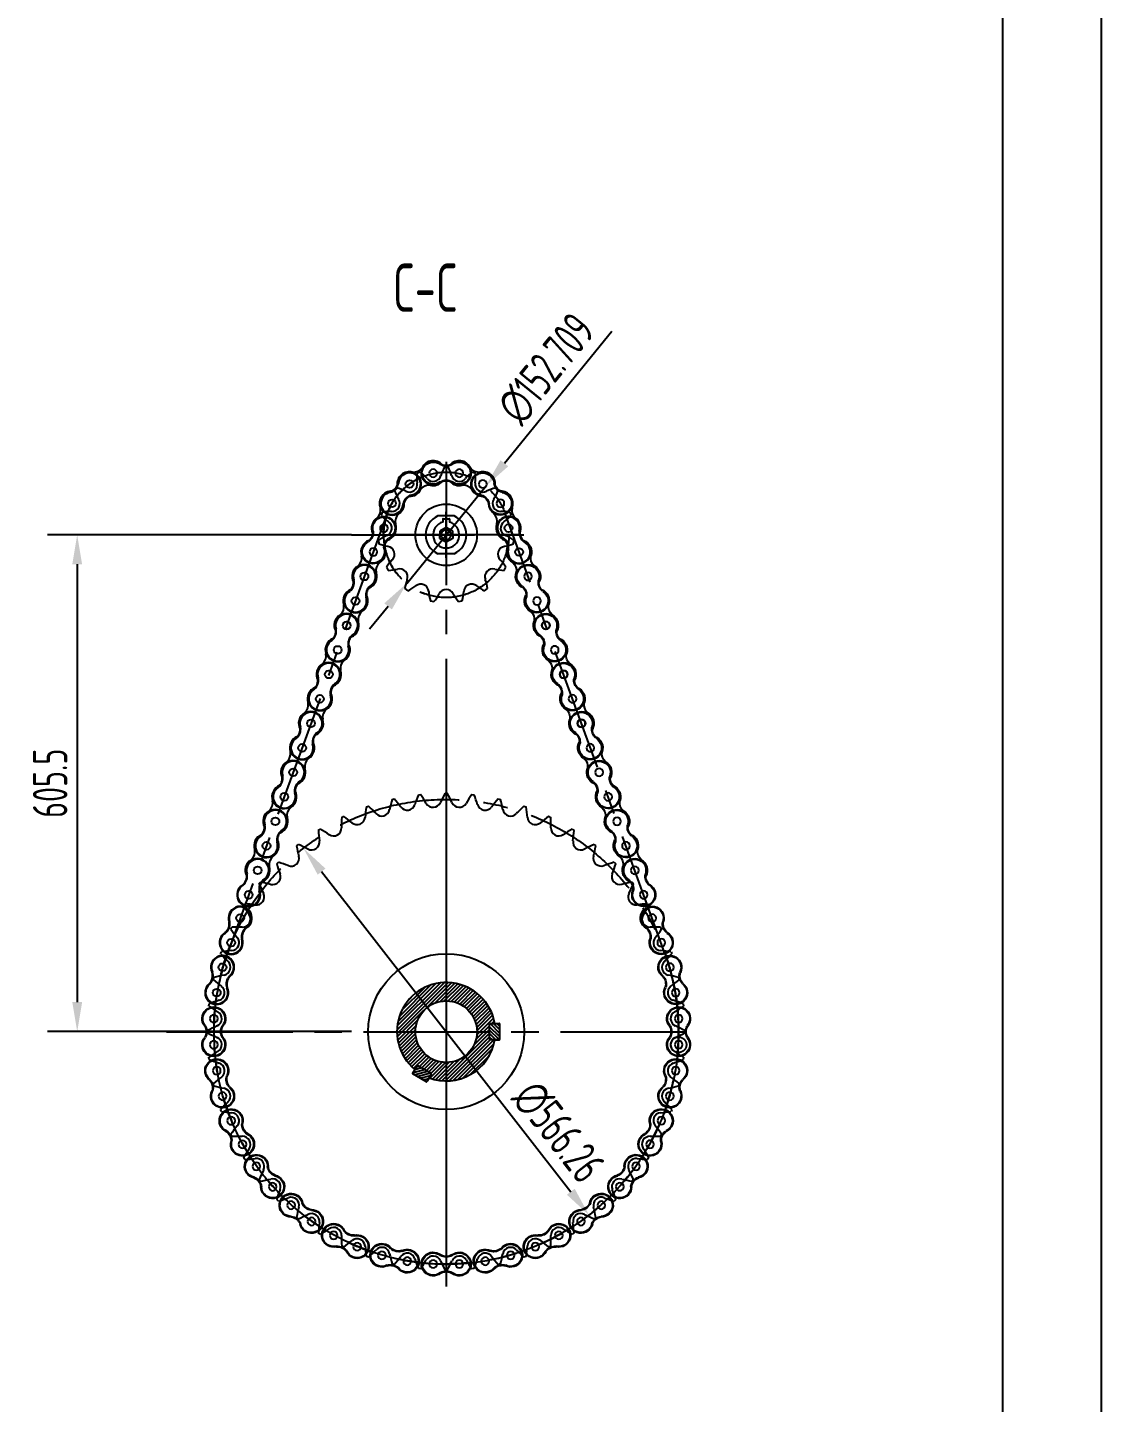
# Model space of a CAD drawing. Header units: millimetres. Extents: x 0 to 10092, y -1 to 7128.
# Drawn here: x 8784 to 10092, y 3254 to 4930 of the extents above; entities that cross this region are included whole.
import ezdxf
from ezdxf.enums import TextEntityAlignment as Align

# ---------------------------------------------------------------- set-up
doc = ezdxf.new("R2010")
doc.units = ezdxf.units.MM
doc.header["$LTSCALE"] = 120
doc.linetypes.add('G', pattern=[2, 1.25, -0.25, 0.25, -0.25])
doc.linetypes.add('K', pattern=[2.5, 1.25, -0.25, 0.25, -0.25, 0.25, -0.25])
for name, color, linetype in [('01', 7, 'Continuous'), ('02', 1, 'Continuous'), ('05', 4, 'G'), ('07', 6, 'K'), ('08', 1, 'Continuous'), ('10', 1, 'Continuous'), ('11', 3, 'Continuous')]:
    doc.layers.add(name, color=color, linetype=linetype)
doc.styles.get("Standard").update_dxf_attribs({"font": 'isocp', "width": 0.707, "bigfont": 'intecad.shx'})
doc.dimstyles.new('INTE', dxfattribs={"dimscale": 12, "dimtxt": 3.5, "dimasz": 3, "dimexe": 3, "dimexo": 0, "dimgap": 1, "dimtad": 1, "dimdec": 3, "dimdsep": 46, "dimtxsty": 'Standard', "dimcen": 0, "dimclrd": 1, "dimclre": 1, "dimclrt": 3, "dimaunit": 1, "dimadec": 0, "dimazin": 0, "dimtfac": 1, "dimtdec": 3, "dimtmove": 0, "dimatfit": 0, "dimfxl": 3, "dimarcsym": 0})

# ---------------------------------------------------------------- blocks, each defined once
blk = doc.blocks.new('A$C4B7E41EF')
at = {"layer": '01'}
for centre in [(14, 14.2), (45.8, 14.2)]:
    blk.add_circle(centre, 4.76, dxfattribs=at)
for centre, radius, start, end in [((14, 14.2), 14.3, 50.6817, 309.0925), ((14, 14.2), 13.6, 50.4442, 309.0925), ((29.9, 36.8), 14.1, 239.2698, 300.7302), ((29.9, 36.8), 13.4, 239.5109, 300.4891), ((45.8, 14.2), 14.3, 230.9075, 129.3183), ((45.8, 14.2), 13.6, 230.9075, 129.5558), ((29.9, -8.4), 14.1, 59.2698, 120.7302), ((29.9, -8.4), 13.4, 59.5109, 120.4891)]:
    blk.add_arc(centre, radius, start, end, dxfattribs=at)
blk = doc.blocks.new('fdgfdg')
at = {"layer": '01'}
for centre, radius, start, end in [((28967.6, 4704), 15.1, 50.9075, 138.1171), ((28983.5, 4726.6), 12.6, 239.7664, 300.2336), ((28999.4, 4704), 15.1, 41.8829, 129.0925), ((28967.6, 4704), 15.1, 221.8829, 309.0925), ((28983.5, 4681.4), 12.6, 59.7664, 120.2336), ((28999.4, 4704), 15.1, 230.9075, 318.1171)]:
    blk.add_arc(centre, radius, start, end, dxfattribs=at)
blk = doc.blocks.new('*D159')
at = {"layer": '08', "color": 1, "lineweight": -2}
for p, q in [((9178.2, 4311.7), (8808.1, 4311.7)), ((8844.1, 4275.7), (8844.1, 3742.2)), ((9178.2, 3706.2), (8808.1, 3706.2))]:
    blk.add_line(p, q, dxfattribs=at)
at = {"layer": '08', "color": 1}
for points in [[(8838.1, 4275.7), (8850.1, 4275.7), (8844.1, 4311.7)], [(8838.1, 3742.2), (8850.1, 3742.2), (8844.1, 3706.2)]]:
    blk.add_solid(points, dxfattribs=at)
at = {"layer": 'Defpoints', "color": 0}
for p in [(9178.2, 4311.7), (8844.1, 3706.2), (9178.2, 3706.2)]:
    blk.add_point(p, dxfattribs=at)
at = {"layer": '08', "color": 3, "insert": (8811.1, 4008.9), "char_height": 42, "attachment_point": 5, "rotation": 90}
blk.add_mtext('605.5', dxfattribs=at)
blk = doc.blocks.new('A$C5845766C')
for p, q in [((91, 171.4), (86.5, 171.4)), ((57.1, 165.2), (53.1, 163.4)), ((124.4, 163.4), (120.3, 165.2)), ((28.8, 145.7), (25.8, 142.4)), ((151.7, 142.4), (148.7, 145.7)), ((10.8, 116.4), (9.4, 112.2)), ((168.1, 112.2), (166.7, 116.4)), ((6.3, 82.3), (6.7, 77.9)), ((170.7, 77.9), (171.2, 82.3)), ((16, 49.3), (18.2, 45.4)), ((159.2, 45.4), (161.5, 49.3)), ((38.3, 23.1), (41.9, 20.5)), ((135.5, 20.5), (139.1, 23.1)), ((69.3, 8.3), (73.7, 7.4)), ((103.7, 7.4), (108.1, 8.3))]:
    blk.add_line(p, q)
blk.add_circle((88.7, 88.7), 37.5)
for centre, radius, start, end in [((130.4, 147.5), 50, 151.3745, 164.5), ((47.1, 147.5), 50, 15.5, 28.6255), ((43.8, 150.5), 9.7, 243.5, 8.5), ((102.9, 159.3), 50, 175.3745, 188.5), ((26.8, 125.4), 50, 39.5, 52.6255), ((72.9, 163.4), 9.7, 219.5, 344.5), ((104.6, 163.4), 9.7, 195.5, 320.5), ((150.7, 125.4), 50, 127.3745, 140.5), ((133.6, 150.5), 9.7, 171.5, 296.5), ((74.6, 159.3), 50, 351.5, 4.6255), ((73, 159), 50, 199.3745, 212.5), ((17.2, 97.1), 50, 63.5, 76.6255), ((160.2, 97.1), 50, 103.3745, 116.5), ((104.5, 159), 50, 327.5, 340.6255), ((22.6, 126.9), 9.7, 267.5, 32.5), ((154.9, 126.9), 9.7, 147.5, 272.5), ((45.7, 146.5), 50, 223.3745, 236.5), ((20, 67.3), 50, 87.5, 100.6255), ((12.8, 96.7), 9.7, 291.5, 56.5), ((88.7, 88.7), 16, 104.5119, 75.4881), ((164.7, 96.7), 9.7, 123.5, 248.5), ((157.5, 67.3), 50, 79.3745, 92.5), ((131.7, 146.5), 50, 303.5, 316.6255), ((34.7, 41.2), 50, 111.5, 124.6255), ((142.8, 41.2), 50, 55.3745, 68.5), ((26, 124), 50, 247.3745, 260.5), ((16.1, 65.1), 9.7, 315.5, 80.5), ((161.3, 65.1), 9.7, 99.5, 224.5), ((151.5, 124), 50, 279.5, 292.6255), ((58.7, 23.3), 50, 135.5, 148.6255), ((118.8, 23.3), 50, 31.3745, 44.5), ((17, 95.4), 50, 271.3745, 284.5), ((32, 37.6), 9.7, 339.5, 104.5), ((87.9, 16.7), 50, 159.5, 172.6255), ((145.5, 37.6), 9.7, 75.5, 200.5), ((89.5, 16.7), 50, 7.3745, 20.5), ((160.4, 95.4), 50, 255.5, 268.6255), ((20.5, 65.7), 50, 295.3745, 308.5), ((57.7, 19), 9.7, 3.5, 128.5), ((117.3, 22.6), 50, 183.5, 196.6255), ((35.8, 39.9), 50, 319.3745, 332.5), ((88.7, 12.4), 9.7, 27.5, 152.5), ((141.7, 39.9), 50, 207.5, 220.6255), ((60.2, 22.6), 50, 343.3745, 356.5), ((119.8, 19), 9.7, 51.5, 176.5), ((156.9, 65.7), 50, 231.5, 244.6255)]:
    blk.add_arc(centre, radius, start, end)
at = {"layer": '01', "color": 7, "linetype": 'Continuous'}
for p, q in [((84.7, 107.9), (84.7, 104.2)), ((85, 108.2), (92.4, 108.2)), ((92.7, 107.9), (92.7, 104.2))]:
    blk.add_line(p, q, dxfattribs=at)
for centre, start, end in [((85, 107.9), 90, 180), ((92.4, 107.9), 0, 90)]:
    blk.add_arc(centre, 0.3, start, end, dxfattribs=at)
at = {"layer": '05'}
for p, q in [((88.7, 177.5), (88.7, 0)), ((177.5, 88.7), (0, 88.7))]:
    blk.add_line(p, q, dxfattribs=at)
at = {"layer": '05', "color": 4, "linetype": 'G'}
blk.add_circle((88.7, 88.7), 76.4, dxfattribs=at)
blk = doc.blocks.new('A$C77F41D4B')
at = {"layer": '01', "color": 7, "linetype": 'Continuous'}
for p, q in [((253.3, 620), (256, 620.7)), ((285.4, 625.6), (288.2, 626)), ((317.9, 627.6), (320.7, 627.6)), ((350.5, 626), (353.2, 625.6)), ((382.6, 620.7), (385.3, 620)), ((222, 610.9), (224.6, 611.8)), ((414, 611.8), (416.6, 610.9)), ((191.9, 598.2), (194.5, 599.5)), ((444.1, 599.5), (446.7, 598.2)), ((163.5, 582.3), (165.9, 583.8)), ((472.7, 583.8), (475.1, 582.3)), ((137, 563.4), (139.2, 565.1)), ((499.4, 565.1), (501.6, 563.4)), ((112.8, 541.5), (114.8, 543.5)), ((523.8, 543.5), (525.8, 541.5)), ((91.2, 517.1), (93, 519.3)), ((545.7, 519.3), (547.4, 517.1)), ((72.5, 490.4), (74, 492.8)), ((564.6, 492.8), (566.1, 490.4)), ((56.8, 461.8), (58.1, 464.4)), ((580.5, 464.4), (581.8, 461.8)), ((44.5, 431.7), (45.4, 434.3)), ((593.2, 434.3), (594.1, 431.7)), ((35.6, 400.3), (36.3, 403)), ((602.3, 403), (603, 400.3)), ((309.3, 396.2), (309.3, 401.4)), ((30.3, 368.2), (30.7, 370.9)), ((607.9, 370.9), (608.3, 368.2)), ((28.7, 335.6), (28.7, 338.4)), ((609.9, 338.4), (609.9, 335.6)), ((30.7, 303.1), (30.3, 305.9)), ((380.3, 312.8), (370.8, 296.3)), ((375.5, 316.1), (380.1, 313.5)), ((608.3, 305.9), (607.9, 303.1)), ((365.5, 298.8), (370.1, 296.1)), ((36.3, 271), (35.6, 273.7)), ((603, 273.7), (602.3, 271)), ((45.4, 239.7), (44.5, 242.3)), ((594.1, 242.3), (593.2, 239.7)), ((58.1, 209.6), (56.8, 212.2)), ((581.8, 212.2), (580.5, 209.6)), ((74, 181.2), (72.5, 183.6)), ((566.1, 183.6), (564.6, 181.2)), ((93, 154.7), (91.2, 156.9)), ((547.4, 156.9), (545.7, 154.7)), ((114.8, 130.5), (112.8, 132.5)), ((525.8, 132.5), (523.8, 130.5)), ((139.2, 108.9), (137, 110.7)), ((501.6, 110.7), (499.4, 108.9)), ((165.9, 90.2), (163.5, 91.7)), ((475.1, 91.7), (472.7, 90.2)), ((194.5, 74.5), (191.9, 75.8)), ((446.7, 75.8), (444.1, 74.5)), ((224.6, 62.2), (222, 63.1)), ((256, 53.3), (253.3, 54)), ((385.3, 54), (382.6, 53.3)), ((416.6, 63.1), (414, 62.2)), ((288.2, 48), (285.4, 48.4)), ((320.7, 46.4), (317.9, 46.4)), ((353.2, 48.4), (350.5, 48))]:
    blk.add_line(p, q, dxfattribs=at)
at = {"layer": '01'}
for p, q in [((309.8, 401.9), (328.8, 401.9)), ((329.3, 396.2), (329.3, 401.4))]:
    blk.add_line(p, q, dxfattribs=at)
at = {"layer": '01', "color": 7, "linetype": 'Continuous'}
blk.add_circle((319.3, 337), 95, dxfattribs=at)
for centre, radius, start, end in [((446.4, 567.9), 200, 164.8995, 168.5663), ((104.6, 489.9), 200, 37.1479, 40.8148), ((471.4, 552.3), 200, 158.4709, 162.1378), ((123.1, 513), 200, 30.7194, 34.3863), ((494.6, 533.9), 200, 152.0423, 155.7092), ((144, 533.9), 200, 24.2908, 27.9577), ((515.5, 513), 200, 145.6137, 149.2806), ((167.2, 552.3), 200, 17.8622, 21.5291), ((534, 489.9), 200, 139.1852, 142.8521), ((192.2, 567.9), 200, 11.4337, 15.1005), ((419.7, 580.7), 200, 171.328, 174.9949), ((88.9, 464.9), 200, 43.5765, 47.2434), ((240.8, 609.5), 9.7, 223.1732, 348.5765), ((271.8, 616.6), 9.7, 216.7447, 342.1479), ((303.4, 620.1), 9.7, 210.3161, 335.7194), ((335.2, 620.1), 9.7, 203.8875, 329.2908), ((366.8, 616.6), 9.7, 197.4589, 322.8622), ((397.8, 609.5), 9.7, 191.0304, 316.4337), ((549.7, 464.9), 200, 132.7566, 136.4235), ((218.9, 580.7), 200, 5.0051, 8.672), ((391.8, 590.4), 200, 177.7566, 181.4235), ((76, 438.3), 200, 50.0051, 53.672), ((210.8, 599), 9.7, 229.6018, 355.0051), ((427.8, 599), 9.7, 184.6018, 310.0051), ((562.6, 438.3), 200, 126.328, 129.9949), ((246.8, 590.4), 200, 358.5765, 2.2434), ((363, 596.9), 200, 184.1852, 187.8521), ((66.2, 410.5), 200, 56.4337, 60.1005), ((182.1, 585.2), 9.7, 236.0304, 1.4337), ((456.5, 585.2), 9.7, 178.1732, 303.5765), ((572.4, 410.5), 200, 119.8995, 123.5663), ((275.6, 596.9), 200, 352.1479, 355.8148), ((333.6, 600.2), 200, 190.6137, 194.2806), ((59.5, 381.6), 200, 62.8622, 66.5291), ((155.2, 568.3), 9.7, 242.4589, 7.8622), ((483.4, 568.3), 9.7, 171.7447, 297.1479), ((579.1, 381.6), 200, 113.4709, 117.1378), ((305, 600.2), 200, 345.7194, 349.3863), ((304, 600.1), 200, 197.0423, 200.7092), ((56.2, 352.3), 200, 69.2908, 72.9577), ((130.3, 548.4), 9.7, 248.8875, 14.2908), ((508.2, 548.5), 9.7, 165.3161, 290.7194), ((582.4, 352.3), 200, 107.0423, 110.7092), ((334.6, 600.1), 200, 339.2908, 342.9577), ((107.8, 525.9), 9.7, 255.3161, 20.7194), ((530.7, 526), 9.7, 158.8875, 284.2908), ((88, 501.1), 9.7, 261.7447, 27.1479), ((274.7, 596.8), 200, 203.4709, 207.1378), ((56.1, 322.7), 200, 75.7194, 79.3863), ((582.5, 322.7), 200, 100.6137, 104.2806), ((550.6, 501.1), 9.7, 152.4589, 277.8622), ((363.9, 596.8), 200, 332.8622, 336.5291), ((245.9, 590.1), 200, 209.8995, 213.5663), ((59.4, 293.3), 200, 82.1479, 85.8148), ((579.2, 293.3), 200, 94.1852, 97.8521), ((392.8, 590.1), 200, 326.4337, 330.1005), ((71.1, 474.2), 9.7, 268.1732, 33.5765), ((567.5, 474.2), 9.7, 146.0304, 271.4337), ((218, 580.3), 200, 216.328, 219.9949), ((65.9, 264.5), 200, 88.5765, 92.2434), ((572.7, 264.5), 200, 87.7566, 91.4235), ((420.6, 580.3), 200, 320.0051, 323.672), ((75.6, 236.6), 200, 95.0051, 98.672), ((57.3, 445.5), 9.7, 274.6018, 40.0051), ((581.3, 445.5), 9.7, 139.6018, 265.0051), ((563, 236.6), 200, 81.328, 84.9949), ((191.4, 567.4), 200, 222.7566, 226.4235), ((46.8, 415.5), 9.7, 281.0304, 46.4337), ((591.8, 415.5), 9.7, 133.1732, 258.5765), ((447.2, 567.4), 200, 313.5765, 317.2434), ((88.4, 209.9), 200, 101.4337, 105.1005), ((550.2, 209.9), 200, 74.8995, 78.5663), ((166.4, 551.7), 200, 229.1852, 232.8521), ((39.7, 384.5), 9.7, 287.4589, 52.8622), ((319.3, 337), 60, 99.5941, 320.4059), ((309.8, 401.4), 0.5, 90, 180), ((328.8, 401.4), 0.5, 0, 90), ((598.9, 384.5), 9.7, 126.7447, 252.1479), ((472.2, 551.7), 200, 307.1479, 310.8148), ((104.1, 184.9), 200, 107.8622, 111.5291), ((534.6, 184.9), 200, 68.4709, 72.1378), ((143.3, 533.2), 200, 235.6137, 239.2806), ((36.2, 352.9), 9.7, 293.8875, 59.2908), ((602.4, 352.9), 9.7, 120.3161, 245.7194), ((495.3, 533.2), 200, 300.7194, 304.3863), ((122.4, 161.7), 200, 114.2908, 117.9577), ((122.4, 512.3), 200, 242.0423, 245.7092), ((516.2, 161.7), 200, 62.0423, 65.7092), ((516.2, 512.3), 200, 294.2908, 297.9577), ((36.2, 321.1), 9.7, 300.3161, 65.7194), ((602.4, 321.1), 9.7, 113.8875, 239.2908), ((143.3, 140.8), 200, 120.7194, 124.3863), ((104.1, 489.1), 200, 248.4709, 252.1378), ((379.8, 313), 0.5, 330, 60), ((534.6, 489.1), 200, 287.8622, 291.5291), ((495.3, 140.8), 200, 55.6137, 59.2806), ((39.7, 289.5), 9.7, 306.7447, 72.1479), ((370.3, 296.6), 0.5, 240, 330), ((598.9, 289.5), 9.7, 107.4589, 232.8622), ((166.4, 122.3), 200, 127.1479, 130.8148), ((88.4, 464.1), 200, 254.8995, 258.5663), ((550.2, 464.1), 200, 281.4337, 285.1005), ((472.2, 122.3), 200, 49.1852, 52.8521), ((191.4, 106.6), 200, 133.5765, 137.2434), ((46.8, 258.5), 9.7, 313.1732, 78.5765), ((591.8, 258.5), 9.7, 101.0304, 226.4337), ((447.2, 106.6), 200, 42.7566, 46.4235), ((75.6, 437.4), 200, 261.328, 264.9949), ((57.3, 228.5), 9.7, 319.6018, 85.0051), ((581.3, 228.5), 9.7, 94.6018, 220.0051), ((563, 437.4), 200, 275.0051, 278.672), ((218, 93.7), 200, 140.0051, 143.672), ((420.6, 93.7), 200, 36.328, 39.9949), ((65.9, 409.5), 200, 267.7566, 271.4235), ((71.1, 199.8), 9.7, 326.0304, 91.4337), ((567.5, 199.9), 9.7, 88.1732, 213.5765), ((572.7, 409.5), 200, 268.5765, 272.2434), ((245.9, 83.9), 200, 146.4337, 150.1005), ((392.8, 83.9), 200, 29.8995, 33.5663), ((59.4, 380.7), 200, 274.1852, 277.8521), ((88, 172.9), 9.7, 332.4589, 97.8622), ((274.7, 77.2), 200, 152.8622, 156.5291), ((550.6, 172.9), 9.7, 81.7447, 207.1479), ((363.9, 77.2), 200, 23.4709, 27.1378), ((579.2, 380.7), 200, 262.1479, 265.8148), ((56.1, 351.3), 200, 280.6137, 284.2806), ((107.9, 148), 9.7, 338.8875, 104.2908), ((530.8, 148.1), 9.7, 75.3161, 200.7194), ((582.5, 351.3), 200, 255.7194, 259.3863), ((304, 73.9), 200, 159.2908, 162.9577), ((56.2, 321.7), 200, 287.0423, 290.7092), ((130.4, 125.5), 9.7, 345.3161, 110.7194), ((508.3, 125.6), 9.7, 68.8875, 194.2908), ((582.4, 321.7), 200, 249.2908, 252.9577), ((334.6, 73.9), 200, 17.0423, 20.7092), ((333.6, 73.8), 200, 165.7194, 169.3863), ((305, 73.8), 200, 10.6137, 14.2806), ((59.5, 292.4), 200, 293.4709, 297.1378), ((155.2, 105.7), 9.7, 351.7447, 117.1479), ((363, 77.1), 200, 172.1479, 175.8148), ((483.4, 105.7), 9.7, 62.4589, 187.8622), ((275.6, 77.1), 200, 4.1852, 7.8521), ((579.1, 292.4), 200, 242.8622, 246.5291), ((66.2, 263.6), 200, 299.8995, 303.5663), ((182.2, 88.8), 9.7, 358.1732, 123.5765), ((391.8, 83.6), 200, 178.5765, 182.2434), ((210.8, 75), 9.7, 4.6018, 130.0051), ((427.8, 75), 9.7, 49.6018, 175.0051), ((246.8, 83.6), 200, 357.7566, 1.4235), ((456.5, 88.8), 9.7, 56.0304, 181.4337), ((572.4, 263.6), 200, 236.4337, 240.1005), ((76, 235.7), 200, 306.328, 309.9949), ((419.7, 93.3), 200, 185.0051, 188.672), ((88.9, 209.1), 200, 312.7566, 316.4235), ((240.8, 64.5), 9.7, 11.0304, 136.4337), ((271.8, 57.4), 9.7, 17.4589, 142.8622), ((366.8, 57.4), 9.7, 36.7447, 162.1479), ((397.8, 64.5), 9.7, 43.1732, 168.5765), ((549.7, 209.1), 200, 223.5765, 227.2434), ((218.9, 93.3), 200, 351.328, 354.9949), ((562.6, 235.7), 200, 230.0051, 233.672), ((446.4, 106.1), 200, 191.4337, 195.1005), ((104.6, 184.1), 200, 319.1852, 322.8521), ((471.4, 121.8), 200, 197.8622, 201.5291), ((123.1, 161), 200, 325.6137, 329.2806), ((303.4, 53.9), 9.7, 23.8875, 149.2908), ((494.6, 140.1), 200, 204.2908, 207.9577), ((144, 140.1), 200, 332.0423, 335.7092), ((335.2, 53.9), 9.7, 30.3161, 155.7194), ((515.5, 161), 200, 210.7194, 214.3863), ((167.2, 121.8), 200, 338.4709, 342.1378), ((534, 184.1), 200, 217.1479, 220.8148), ((192.2, 106.1), 200, 344.8995, 348.5663)]:
    blk.add_arc(centre, radius, start, end, dxfattribs=at)
at = {"layer": '01'}
blk.add_arc((319.3, 337), 60, 339.5941, 80.4059, dxfattribs=at)
at = {"layer": '05', "color": 4, "linetype": 'G'}
for p, q in [((319.3, 0), (319.3, 650.4)), ((0, 337), (629.8, 337))]:
    blk.add_line(p, q, dxfattribs=at)
blk.add_circle((319.3, 337), 283.1, dxfattribs=at)
at = {"layer": '05'}
blk.add_circle((335.2, 620.1), 9.53, dxfattribs=at)
blk = doc.blocks.new('*U153')
at = {"layer": '10', "linetype": 'Continuous'}
h = blk.add_hatch(dxfattribs=at)
h.set_pattern_fill('_U', color=256, scale=3, angle=45, style=0, pattern_type=0)
h.set_pattern_definition([(45, (0, 0), (-2.12132, 2.12132), [])])
h.paths.add_polyline_path([(0.7, 11.3), (0, 10.6), (0, 0), (0.7, -0.7), (19.3, -0.7), (20, 0), (20, 10.6), (19.3, 11.3)])
at = {"layer": '01'}
for p, q in [((0, 10.6), (0.7, 11.3)), ((0, 0), (0, 10.6)), ((0, 0), (0.7, -0.7)), ((0.7, 11.3), (19.3, 11.3)), ((19.3, 11.3), (20, 10.6)), ((20, 0), (19.3, -0.7)), ((20, 10.6), (20, 0)), ((19.3, -0.7), (0.7, -0.7))]:
    blk.add_line(p, q, dxfattribs=at)
blk = doc.blocks.new('A$C5D9075C0')
at = {"layer": '01'}
blk.add_blockref('*U153', (0, 0.7), dxfattribs=at)
blk = doc.blocks.new('*U156')
at = {"layer": '01'}
for p, q in [((0, 8.9), (-8, 4.3)), ((-8, 4.3), (-8, 0)), ((8, 4.3), (0, 8.9)), ((8, 0), (8, 4.3)), ((-8, -4.3), (-8, 0)), ((0, -8.9), (-8, -4.3)), ((8, -4.3), (0, -8.9)), ((8, 0), (8, -4.3))]:
    blk.add_line(p, q, dxfattribs=at)
at = {"layer": '05'}
for p, q in [((0, -10.7), (0, 10.3)), ((-9.9, 0), (9.3, 0))]:
    blk.add_line(p, q, dxfattribs=at)
blk = doc.blocks.new('A$C28585CC8')
at = {"rotation": 90}
blk.add_blockref('*U156', (10.3, 9.9), dxfattribs=at)
blk = doc.blocks.new('A$C2B3D45F0')
blk.add_circle((28, 28), 6)
for start, end in [(23.0739, 156.9261), (203.0739, 336.9261)]:
    blk.add_arc((28, 28), 25, start, end)
at = {"layer": '01', "color": 7, "linetype": 'Continuous'}
for p, q in [((5, 37.8), (5, 18.2)), ((51, 37.8), (51, 18.2))]:
    blk.add_line(p, q, dxfattribs=at)
at = {"layer": '05'}
for p, q in [((28, 56), (28, 0)), ((56, 28), (0, 28))]:
    blk.add_line(p, q, dxfattribs=at)
blk = doc.blocks.new('*D161')
at = {"layer": '08', "color": 1, "lineweight": -2}
for p, q in [((9364.5, 4398.9), (9495.5, 4560)), ((9245.5, 4252.4), (9341.8, 4370.9)), ((9222.8, 4224.5), (9200.1, 4196.5))]:
    blk.add_line(p, q, dxfattribs=at)
at = {"layer": '08', "color": 1}
for points in [[(9359.9, 4402.6), (9369.2, 4395.1), (9341.8, 4370.9)], [(9218.2, 4228.2), (9227.5, 4220.7), (9245.5, 4252.4)]]:
    blk.add_solid(points, dxfattribs=at)
at = {"layer": 'Defpoints', "color": 0}
for p in [(9341.8, 4370.9), (9245.5, 4252.4)]:
    blk.add_point(p, dxfattribs=at)
at = {"layer": '08', "color": 3, "insert": (9415.7, 4514.2), "char_height": 42, "attachment_point": 5, "rotation": 50.9062}
blk.add_mtext('∅152.709', dxfattribs=at)
blk = doc.blocks.new('*D162')
at = {"layer": '08', "color": 1, "lineweight": -2}
blk.add_line((9141.9, 3901.2), (9445.5, 3511.2), dxfattribs=at)
at = {"layer": '08', "color": 1}
for points in [[(9146.6, 3904.9), (9137.1, 3897.5), (9119.8, 3929.6)], [(9450.2, 3514.8), (9440.7, 3507.5), (9467.6, 3482.7)]]:
    blk.add_solid(points, dxfattribs=at)
at = {"layer": 'Defpoints', "color": 0}
for p in [(9119.8, 3929.6), (9467.6, 3482.7)]:
    blk.add_point(p, dxfattribs=at)
at = {"layer": '08', "color": 3, "insert": (9430.6, 3584), "char_height": 42, "attachment_point": 5, "rotation": 307.8989}
blk.add_mtext('∅566.26', dxfattribs=at)
blk = doc.blocks.new('*U176')
at = {"layer": '01'}
blk.add_lwpolyline([(831, 10), (831, 584)], dxfattribs=at)
at = {"layer": '02'}
blk.add_lwpolyline([(841, 0), (841, 594)], dxfattribs=at)

msp = doc.modelspace()

# ---------------------------------------------------------------- hatches: boundary and pattern name
at = {"layer": '10'}
h = msp.add_hatch(dxfattribs=at)
h.set_pattern_fill('ANSI31', color=256, style=0)
h.set_pattern_definition([(45, (17261.0694, 6374.5393), (-2.245064, 2.245064), [])])
h.paths.add_polyline_path([(9352.8376, 3696.1599), (9347.2768, 3696.1599), (9346.5768, 3696.8599), (9346.5768, 3706.1599), (9331.1795, 3706.1599, -0.414213562), (9293.6768, 3668.6571), (9293.6768, 3646.1599, 0.365977382)])
h.paths.add_polyline_path([(9331.1795, 3706.1599), (9346.5768, 3706.1599), (9346.5768, 3715.4599), (9347.2768, 3716.1599), (9352.8376, 3716.1599, 0.365977382), (9293.6768, 3766.1599), (9293.6768, 3743.6626, -0.414213562)])
h.paths.add_polyline_path([(9256.1741, 3706.1599, -0.414213562), (9293.6768, 3743.6626), (9293.6768, 3766.1599, 0.414213562), (9233.6768, 3706.1599)])
h.paths.add_polyline_path([(9255.4361, 3659.9251), (9258.2165, 3664.7409), (9259.1727, 3664.9971), (9275.2808, 3655.6971), (9275.537, 3654.7409), (9272.7566, 3649.9251, 0.089273711), (9293.6768, 3646.1599), (9293.6768, 3668.6571, -0.414213562), (9256.1741, 3706.1599), (9233.6768, 3706.1599, 0.223553658)])

# ---------------------------------------------------------------- linework, layer by layer
at = {"layer": '01'}
for centre, radius in [((9172.3175, 4201.2228), 4.765), ((9415.0361, 4201.2228), 4.765), ((9150.6326, 4141.5402), 4.765), ((9436.721, 4141.5402), 4.765), ((9128.9477, 4081.8576), 4.765), ((9458.4059, 4081.8576), 4.765), ((9293.6768, 3706.1599), 37.5027)]:
    msp.add_circle(centre, radius, dxfattribs=at)
for centre, radius, start, end in [((9253.913, 4400.7033), 12.6302, 264.5173724, 324.9845058), ((9277.8018, 4386.804), 15.09, 41.8829158, 153.8434343), ((9309.5518, 4386.804), 15.09, 26.1565657, 138.1170842), ((9333.4405, 4400.7033), 12.6302, 215.0154942, 275.4826276), ((9248.9685, 4373.5111), 15.09, 75.6584439, 185.9831235), ((9277.8018, 4386.804), 15.09, 255.6584439, 318.1170842), ((9309.5518, 4386.804), 15.09, 221.8829158, 284.3415561), ((9338.3851, 4373.5111), 15.09, 354.0168765, 104.3415561), ((9227.5518, 4349.8371), 15.09, 90.2682758, 201.09249), ((9248.9685, 4373.5111), 15.09, 269.7489552, 333.8434343), ((9272.8572, 4359.6119), 12.6302, 84.5173724, 144.9845058), ((9314.4963, 4359.6119), 12.6302, 35.0154942, 95.4826276), ((9338.3851, 4373.5111), 15.09, 206.1565657, 270.2510448), ((9359.8017, 4349.8371), 15.09, 338.90751, 89.7317242), ((9201.1295, 4341.7303), 12.6302, 311.7664281, 12.2335615), ((9227.5518, 4349.8371), 15.09, 302.9074996, 5.4637557), ((9386.2241, 4341.7303), 12.6302, 167.7664385, 228.2335719), ((9217.7406, 4319.6411), 15.09, 122.9074996, 204.1598284), ((9217.7406, 4319.6411), 15.09, 287.3373877, 21.09249), ((9244.1629, 4327.7479), 12.6302, 131.7664281, 192.2335615), ((9343.1906, 4327.7479), 12.6302, 347.7664385, 48.2335719), ((9369.613, 4319.6411), 15.09, 158.90751, 252.6626123), ((9369.613, 4319.6411), 15.09, 335.8401716, 57.0925004), ((9293.6768, 3706.1599), 60, 9.5940682, 230.4059318), ((9293.6768, 3706.1599), 60, 249.5940682, 350.4059318)]:
    msp.add_arc(centre, radius, start, end, dxfattribs=at)
at = {"layer": '05'}
for p, q in [((9293.6768, 4400.3861), (9293.6768, 3395.6821)), ((9221.912, 4337.7347), (9027.5675, 3802.8472)), ((9559.7861, 3802.8472), (9365.4416, 4337.7347)), ((8953.0067, 3706.1599), (9607.0812, 3706.1599))]:
    msp.add_line(p, q, dxfattribs=at)
at = {"layer": '05', "color": 4, "linetype": 'G'}
msp.add_line((9178.1733, 4311.6599), (9407.5995, 4311.6599), dxfattribs=at)
msp.add_arc((9293.6768, 4311.6599), 76.355, 109.9679613, 250.0320387, dxfattribs=at)
at = {"layer": '05'}
msp.add_arc((9293.6768, 3706.1599), 283.13, 160.0320387, 19.9679613, dxfattribs=at)

# ---------------------------------------------------------------- block references
at = {"layer": '01'}
msp.add_blockref('A$C5845766C', (9204.9506, 4222.9337), dxfattribs=at)
for name, p, rotation in [('A$C4B7E41EF', (9247.8576, 4393.4561), 227.8660393760432), ('A$C2B3D45F0', (9265.4192, 4339.6599), 270), ('A$C4B7E41EF', (9350.9141, 4326.8129), 293.9868278177391), ('fdgfdg', (14675.9194, 33123.3537), 250.0320386555817), ('A$C28585CC8', (9283.8155, 4321.9568), 270), ('A$C4B7E41EF', (9185.4486, 4278.9572), 250.0320386555817), ('fdgfdg', (14654.2345, 33063.6711), 250.0320386555817), ('A$C4B7E41EF', (9163.7636, 4219.2746), 250.0320386555817), ('fdgfdg', (14632.5496, 33003.9885), 250.0320386555817), ('A$C4B7E41EF', (9142.0787, 4159.592), 250.0320386555817), ('fdgfdg', (14610.8647, 32944.3058), 250.0320386555817), ('A$C4B7E41EF', (9120.3938, 4099.9094), 250.0320386555817), ('fdgfdg', (14589.1797, 32884.6232), 250.0320386555817), ('A$C4B7E41EF', (9098.7089, 4040.2268), 250.0320386555817), ('fdgfdg', (14567.4948, 32824.9406), 250.0320386555817), ('A$C4B7E41EF', (9077.024, 3980.5441), 250.0320386555817), ('fdgfdg', (14545.8099, 32765.258), 250.0320386555817), ('A$C4B7E41EF', (9055.3391, 3920.8615), 250.0320386555817), ('A$C4B7E41EF', (9034.2396, 3862.5828), 249.7288369485384), ('A$C4B7E41EF', (9010.4595, 3801.4936), 257.1377655187188), ('A$C5D9075C0', (9346.5768, 3716.1599), 270), ('A$C5D9075C0', (9275.887, 3655.3471), 149.9999999999849)]:
    msp.add_blockref(name, p, dxfattribs=dict(at, rotation=rotation))
at = {"layer": '01', "xscale": -1}
for name, p, rotation in [('A$C4B7E41EF', (9263.7563, 4401.0083), 180), ('A$C4B7E41EF', (9339.496, 4393.4561), 132.1339606239568), ('A$C4B7E41EF', (9236.4395, 4326.8129), 66.01317218226093), ('fdgfdg', (3911.4342, 33123.3537), 109.9679613444183), ('A$C4B7E41EF', (9401.905, 4278.9572), 109.9679613444183), ('fdgfdg', (3933.1191, 33063.6711), 109.9679613444183), ('A$C4B7E41EF', (9423.5899, 4219.2746), 109.9679613444183), ('fdgfdg', (3954.804, 33003.9885), 109.9679613444183), ('A$C4B7E41EF', (9445.2748, 4159.592), 109.9679613444183), ('fdgfdg', (3976.4889, 32944.3058), 109.9679613444183), ('A$C4B7E41EF', (9466.9597, 4099.9094), 109.9679613444183), ('fdgfdg', (3998.1738, 32884.6232), 109.9679613444183), ('A$C4B7E41EF', (9488.6446, 4040.2268), 109.9679613444183), ('fdgfdg', (4019.8587, 32824.9406), 109.9679613444183), ('A$C4B7E41EF', (9510.3295, 3980.5441), 109.9679613444183), ('fdgfdg', (4041.5436, 32765.258), 109.9679613444183), ('A$C4B7E41EF', (9532.0145, 3920.8615), 109.9679613444183), ('A$C4B7E41EF', (9553.114, 3862.5828), 110.2711630514616), ('A$C4B7E41EF', (9576.894, 3801.4936), 102.8622344812812), ('A$C4B7E41EF', (8996.3426, 3676.2394), 270), ('A$C4B7E41EF', (9591.011, 3736.0804), 90), ('A$C4B7E41EF', (9010.4553, 3610.8264), 282.8571428571065), ('A$C4B7E41EF', (9590.2142, 3669.1671), 77.14285714289348), ('A$C4B7E41EF', (9038.7699, 3550.1939), 295.7142857142337), ('A$C4B7E41EF', (9574.5477, 3604.1088), 64.28571428576626), ('A$C4B7E41EF', (9079.8666, 3497.3822), 308.5714285714845), ('A$C4B7E41EF', (9544.7972, 3544.1678), 51.42857142851545), ('A$C4B7E41EF', (9131.6847, 3455.0395), 321.4285714285155), ('A$C4B7E41EF', (9502.4544, 3492.3497), 38.57142857133595), ('A$C4B7E41EF', (9191.6257, 3425.289), 334.2857142857517), ('A$C4B7E41EF', (9449.6427, 3451.253), 25.71428571424829), ('A$C4B7E41EF', (9256.684, 3409.6225), 347.1428571428856), ('A$C4B7E41EF', (9389.0102, 3422.9384), 12.85714285711427)]:
    msp.add_blockref(name, p, dxfattribs=dict(at, rotation=rotation))
msp.add_blockref('A$C4B7E41EF', (9323.5973, 3408.8256), dxfattribs=at)
at = {"layer": '05', "xscale": 12, "yscale": 12, "zscale": 12}
msp.add_blockref('*U176', (0, 0), dxfattribs=at)
at = {"layer": '07', "color": 6, "linetype": 'K', "rotation": 270}
msp.add_blockref('A$C77F41D4B', (8956.6734, 4025.4627), dxfattribs=at)

# ---------------------------------------------------------------- texts
at = {"layer": '11', "width": 0.707}
msp.add_text('C-C', height=58.8, dxfattribs=at).set_placement((9228.6586, 4565.7586), align=Align.BOTTOM_LEFT)

# ---------------------------------------------------------------- dimensions: what is measured, and where the dimension line sits
at = {"layer": '08'}
dim = msp.add_diameter_dim_2p(p1=(9245.5283, 4252.4), p2=(9341.8253, 4370.9197), dimstyle='INTE', dxfattribs=at)
dim.commit()
dim.dimension.update_dxf_attribs({"geometry": '*D161', "text_midpoint": (9415.7259, 4514.2131)})
dim = msp.add_linear_dim(base=(8844.1207, 3706.1599), p1=(9178.1733, 4311.6599), p2=(9178.1733, 3706.1599), angle=270, dimstyle='INTE', dxfattribs=at)
dim.commit()
dim.dimension.update_dxf_attribs({"geometry": '*D159', "text_midpoint": (8811.1207, 4008.9099)})
dim = msp.add_diameter_dim_2p(p1=(9119.7584, 3929.5765), p2=(9467.5952, 3482.7432), dimstyle='INTE', dxfattribs=at)
dim.commit()
dim.dimension.update_dxf_attribs({"geometry": '*D162', "text_midpoint": (9404.526, 3563.7623), "dimtype": 163})

doc.saveas('drawing.dxf')
